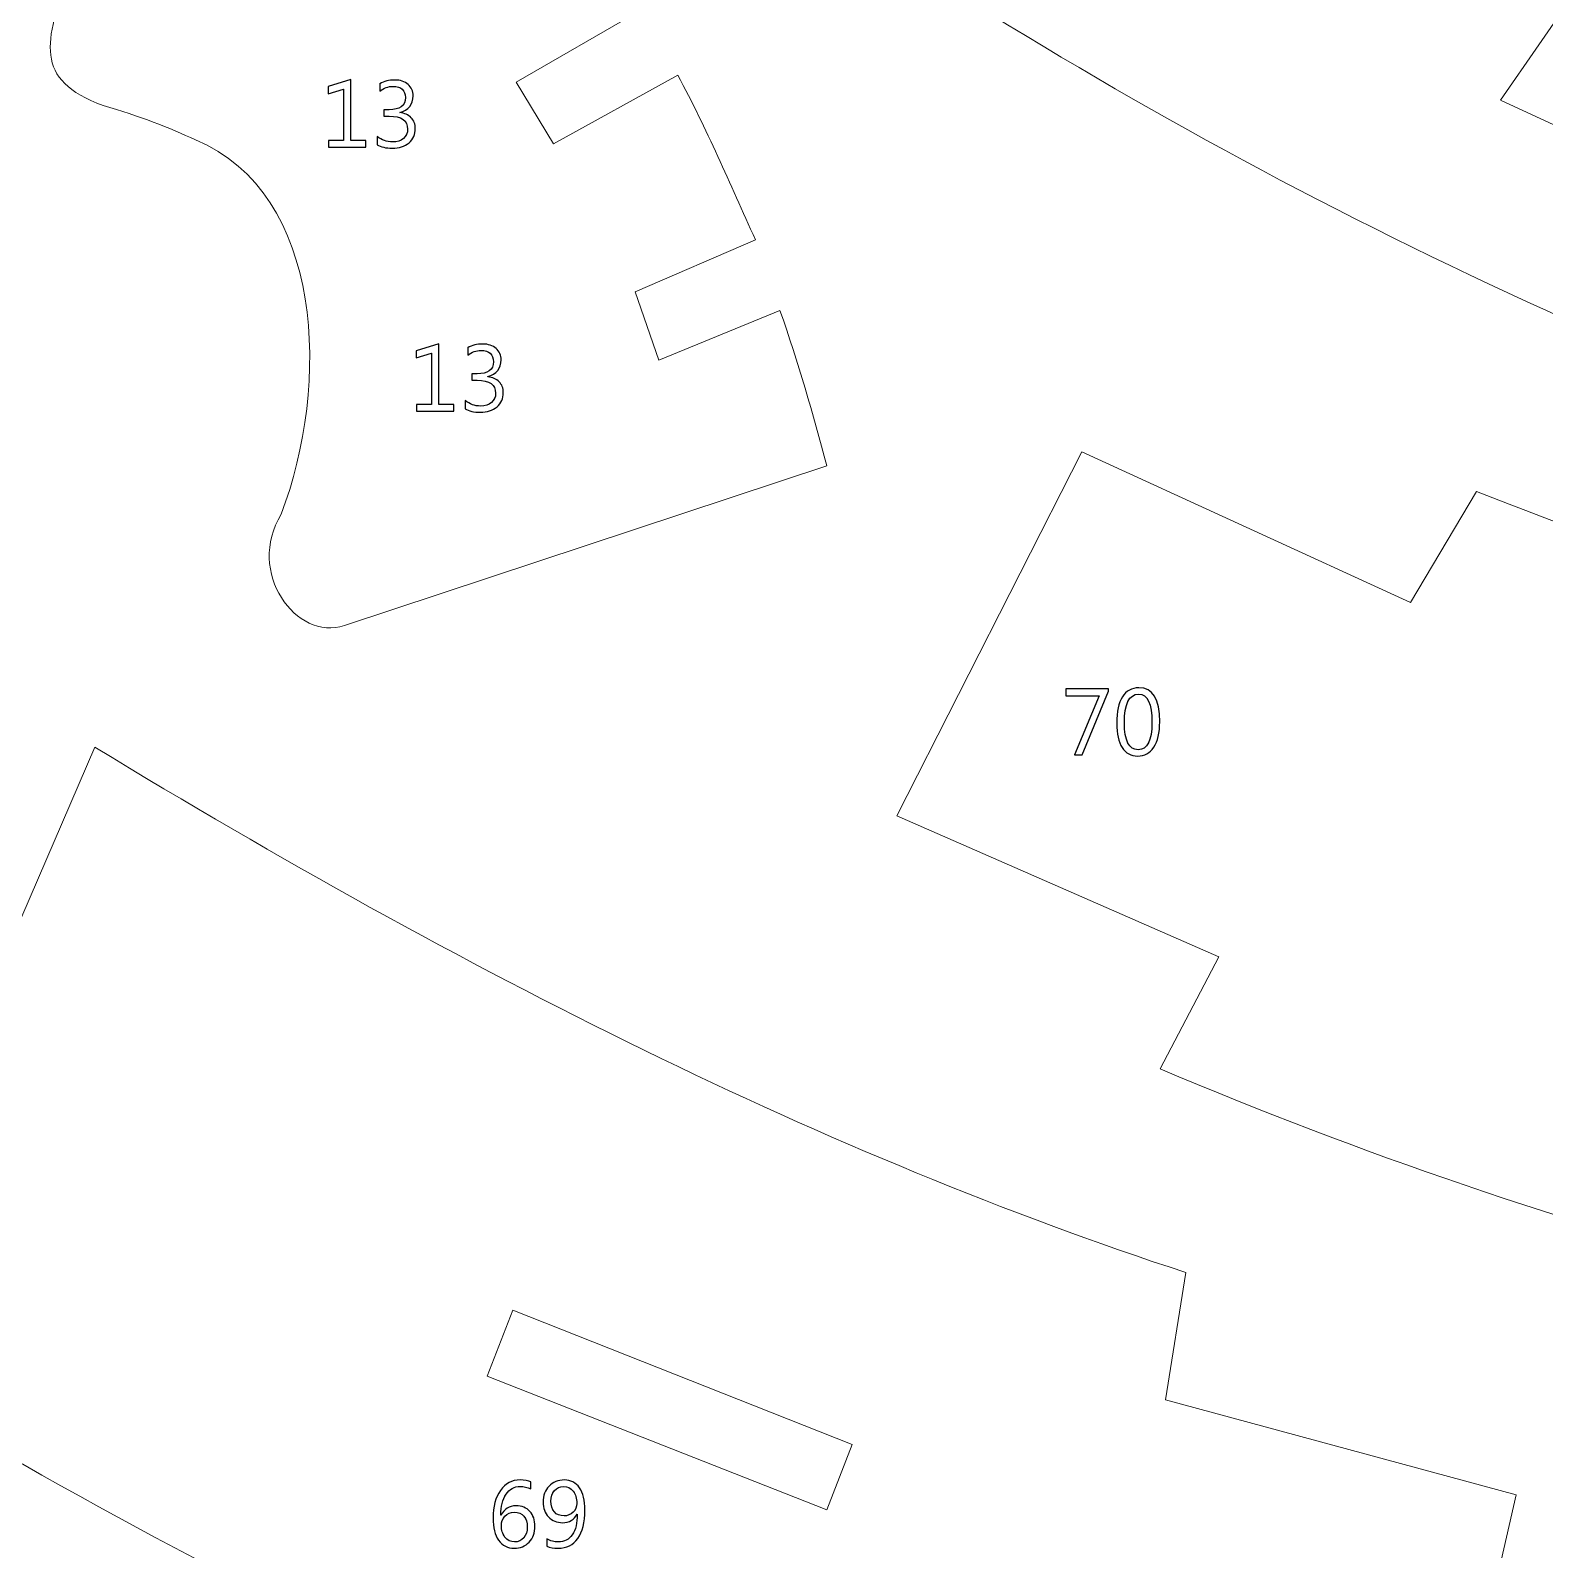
# Model space of a CAD drawing. Header units: centimetres. Extents: x -370 to 378, y -504 to 433.
# Drawn here: x 132.1 to 261.7, y -356.6 to -226.7 of the extents above; entities that cross this region are included whole.
import ezdxf

# ---------------------------------------------------------------- set-up
doc = ezdxf.new("R2010")
doc.units = ezdxf.units.CM
doc.header["$MEASUREMENT"] = 0
doc.layers.add('Camada 1', color=7, linetype='Continuous')
doc.layers.add('Camada 2', color=20, linetype='Continuous')

msp = doc.modelspace()

# ---------------------------------------------------------------- linework, layer by layer
at = {"layer": 'Camada 1', "lineweight": 9}
for points, knots in [([(137.09, -216.99), (136.75, -218.65), (136.26, -219.75), (135.38, -221.93), (135.38, -221.93), (133.43, -227.61), (132.32, -230.9), (138.35, -233.12), (138.35, -233.12), (141.45, -234.02), (144.06, -235.01), (146.26, -236.06), (146.26, -236.06), (157.28, -240.62), (157.81, -257.04), (153.59, -268.08), (153.59, -268.08), (150.55, -273.02), (154.87, -278.98), (159, -277.6), (159, -277.6), (159, -277.6), (200.27, -263.94), (200.27, -263.94), (200.27, -263.94), (199.08, -259.46), (197.86, -255.13), (196.27, -250.65), (196.27, -250.65), (196.27, -250.65), (185.92, -254.89), (185.92, -254.89), (185.92, -254.89), (185.92, -254.89), (183.87, -249.05), (183.87, -249.05), (183.87, -249.05), (183.87, -249.05), (194.18, -244.6), (194.18, -244.6), (194.18, -244.6), (191.94, -239.75), (190.02, -235.13), (187.54, -230.53), (187.54, -230.53), (187.54, -230.53), (176.89, -236.41), (176.89, -236.41), (176.89, -236.41), (176.89, -236.41), (173.7, -231.12), (173.7, -231.12), (173.7, -231.12), (173.7, -231.12), (184.28, -225.02), (184.28, -225.02), (184.28, -225.02), (181.86, -220.91), (179.56, -217.4), (177, -213.67), (177, -213.67), (177, -213.67), (167.18, -220.16), (167.18, -220.16), (167.18, -220.16), (167.18, -220.16), (163.82, -215.06), (163.82, -215.06), (163.82, -215.06), (163.82, -215.06), (173.04, -208.8), (173.04, -208.8), (173.04, -208.8), (170.3, -204.99), (167.76, -200.91), (165.24, -197.02), (165.24, -197.02), (165.24, -197.02), (155.18, -203.19), (155.18, -203.19), (155.18, -203.19), (155.18, -203.19), (152.45, -197.83), (152.45, -197.83), (152.45, -197.83), (152.45, -197.83), (162.39, -191.31), (162.39, -191.31), (162.39, -191.31), (152.8, -172.43), (165.88, -158.09), (180.37, -155.01), (180.37, -155.01), (211.31, -148.78), (237.93, -151.58), (266.41, -167.06), (266.41, -167.06), (285.75, -177.06), (304.83, -189.02), (323.75, -201.05), (323.75, -201.05), (335.35, -207.34), (343.35, -213.51), (356.61, -218.03), (356.61, -218.03), (360.73, -219.3), (363.06, -220.05), (364.61, -219.24), (364.61, -219.24), (370.78, -209.27), (374.51, -194.55), (373.73, -161.44), (373.73, -161.44), (371.63, -132.94), (369.52, -118.89), (363.22, -108.98), (363.22, -108.98), (353.31, -103.39), (320.99, -104.42), (278.03, -108.67), (278.03, -108.67), (248.05, -110.89), (216.68, -116.66), (183.58, -116.12), (183.58, -116.12), (168.64, -115.64), (157.29, -96.32), (142.69, -74.25), (142.69, -74.25), (134.77, -75.55), (128.31, -74.27), (124.07, -70.65), (124.07, -70.65), (119.97, -66.64), (117.67, -61.9), (117.75, -56.3), (117.75, -56.3), (117.77, -54.7), (116.65, -54.11), (114.88, -54.75), (114.88, -54.75), (93.42, -59.16), (73.08, -61.65), (54.35, -61.51), (54.35, -61.51), (54.35, -61.51), (42, -61.73), (42, -61.73), (42, -61.73), (24.96, -62.05), (14.48, -65.24), (11.76, -75.85), (11.76, -75.85), (11.13, -78.93), (11.27, -99.77), (11.24, -103.77), (11.24, -103.77), (11.24, -103.77), (11.31, -145.74), (11.31, -145.74), (11.31, -145.74), (11.31, -145.74), (50.23, -145.79), (50.23, -145.79), (50.23, -145.79), (50.23, -145.79), (50.17, -151.99), (50.17, -151.99), (50.17, -151.99), (50.17, -151.99), (11.3, -152.09), (11.3, -152.09), (11.3, -152.09), (11.3, -152.09), (11.48, -204.33), (11.48, -204.33), (11.48, -204.33), (11.48, -204.33), (22.7, -205.45), (22.7, -205.45), (22.7, -205.45), (22.7, -205.45), (28.16, -174.84), (28.16, -174.84), (28.16, -174.84), (28.16, -174.84), (62.99, -179.99), (62.99, -179.99), (62.99, -179.99), (62.99, -179.99), (57.26, -209.49), (57.26, -209.49), (57.26, -209.49), (57.26, -209.49), (75.57, -211.37), (75.57, -211.37), (75.57, -211.37), (75.66, -204.06), (76.5, -197.1), (78.32, -190.66), (78.32, -190.66), (80.78, -182.14), (83.8, -175.71), (88.3, -174.25), (88.3, -174.25), (88.3, -174.25), (125.03, -174.26), (125.03, -174.26), (125.03, -174.26), (127.65, -174.39), (128.82, -178.59), (127.96, -185.15), (127.96, -185.15), (127.27, -192.25), (122.33, -198.12), (119.68, -205.56), (119.68, -205.56), (117.92, -210.49), (118.36, -211.44), (122.26, -211.41), (122.26, -211.41), (122.26, -211.41), (134.4, -211.35), (134.4, -211.35), (134.4, -211.35), (136.03, -211.87), (137.52, -213.98), (137.09, -216.99)], [0, 0, 0, 0, 0.017241, 0.017241, 0.017241, 0.017241, 0.034483, 0.034483, 0.034483, 0.034483, 0.051724, 0.051724, 0.051724, 0.051724, 0.068966, 0.068966, 0.068966, 0.068966, 0.086207, 0.086207, 0.086207, 0.086207, 0.103448, 0.103448, 0.103448, 0.103448, 0.12069, 0.12069, 0.12069, 0.12069, 0.137931, 0.137931, 0.137931, 0.137931, 0.155172, 0.155172, 0.155172, 0.155172, 0.172414, 0.172414, 0.172414, 0.172414, 0.189655, 0.189655, 0.189655, 0.189655, 0.206897, 0.206897, 0.206897, 0.206897, 0.224138, 0.224138, 0.224138, 0.224138, 0.241379, 0.241379, 0.241379, 0.241379, 0.258621, 0.258621, 0.258621, 0.258621, 0.275862, 0.275862, 0.275862, 0.275862, 0.293103, 0.293103, 0.293103, 0.293103, 0.310345, 0.310345, 0.310345, 0.310345, 0.327586, 0.327586, 0.327586, 0.327586, 0.344828, 0.344828, 0.344828, 0.344828, 0.362069, 0.362069, 0.362069, 0.362069, 0.37931, 0.37931, 0.37931, 0.37931, 0.396552, 0.396552, 0.396552, 0.396552, 0.413793, 0.413793, 0.413793, 0.413793, 0.431034, 0.431034, 0.431034, 0.431034, 0.448276, 0.448276, 0.448276, 0.448276, 0.465517, 0.465517, 0.465517, 0.465517, 0.482759, 0.482759, 0.482759, 0.482759, 0.5, 0.5, 0.5, 0.5, 0.517241, 0.517241, 0.517241, 0.517241, 0.534483, 0.534483, 0.534483, 0.534483, 0.551724, 0.551724, 0.551724, 0.551724, 0.568966, 0.568966, 0.568966, 0.568966, 0.586207, 0.586207, 0.586207, 0.586207, 0.603448, 0.603448, 0.603448, 0.603448, 0.62069, 0.62069, 0.62069, 0.62069, 0.637931, 0.637931, 0.637931, 0.637931, 0.655172, 0.655172, 0.655172, 0.655172, 0.672414, 0.672414, 0.672414, 0.672414, 0.689655, 0.689655, 0.689655, 0.689655, 0.706897, 0.706897, 0.706897, 0.706897, 0.724138, 0.724138, 0.724138, 0.724138, 0.741379, 0.741379, 0.741379, 0.741379, 0.758621, 0.758621, 0.758621, 0.758621, 0.775862, 0.775862, 0.775862, 0.775862, 0.793103, 0.793103, 0.793103, 0.793103, 0.810345, 0.810345, 0.810345, 0.810345, 0.827586, 0.827586, 0.827586, 0.827586, 0.844828, 0.844828, 0.844828, 0.844828, 0.862069, 0.862069, 0.862069, 0.862069, 0.87931, 0.87931, 0.87931, 0.87931, 0.896552, 0.896552, 0.896552, 0.896552, 0.913793, 0.913793, 0.913793, 0.913793, 0.931034, 0.931034, 0.931034, 0.931034, 0.948276, 0.948276, 0.948276, 0.948276, 0.965517, 0.965517, 0.965517, 0.965517, 1, 1, 1, 1]), ([(189.19, -208.53), (189.19, -208.53), (227.21, -166.64), (227.21, -166.64), (227.21, -166.64), (255.07, -185.61), (285.69, -201.09), (318.94, -213.23), (318.94, -213.23), (318.94, -213.23), (311.45, -225.85), (311.45, -225.85), (311.45, -225.85), (311.45, -225.85), (274.34, -208.98), (274.34, -208.98), (274.34, -208.98), (274.34, -208.98), (257.93, -232.65), (257.93, -232.65), (257.93, -232.65), (257.93, -232.65), (297.52, -250.97), (297.52, -250.97), (297.52, -250.97), (297.52, -250.97), (290.92, -262.57), (290.92, -262.57), (290.92, -262.57), (253.51, -248.79), (219.78, -230.57), (189.19, -208.53)], [0, 0, 0, 0, 0.111111, 0.111111, 0.111111, 0.111111, 0.222222, 0.222222, 0.222222, 0.222222, 0.333333, 0.333333, 0.333333, 0.333333, 0.444444, 0.444444, 0.444444, 0.444444, 0.555556, 0.555556, 0.555556, 0.555556, 0.666667, 0.666667, 0.666667, 0.666667, 0.777778, 0.777778, 0.777778, 0.777778, 1, 1, 1, 1]), ([(222.11, -262.73), (222.11, -262.73), (250.22, -275.64), (250.22, -275.64), (250.22, -275.64), (250.22, -275.64), (255.87, -266.12), (255.87, -266.12), (255.87, -266.12), (285.68, -278.01), (319.62, -285.75), (355.96, -291.1), (355.96, -291.1), (355.96, -291.1), (339.89, -345.28), (339.89, -345.28), (339.89, -345.28), (299.97, -339.7), (262.83, -329.96), (228.81, -315.51), (228.81, -315.51), (228.81, -315.51), (233.84, -305.94), (233.84, -305.94), (233.84, -305.94), (233.84, -305.94), (206.28, -293.88), (206.28, -293.88), (206.28, -293.88), (206.28, -293.88), (222.11, -262.73), (222.11, -262.73)], [0, 0, 0, 0, 0.111111, 0.111111, 0.111111, 0.111111, 0.222222, 0.222222, 0.222222, 0.222222, 0.333333, 0.333333, 0.333333, 0.333333, 0.444444, 0.444444, 0.444444, 0.444444, 0.555556, 0.555556, 0.555556, 0.555556, 0.666667, 0.666667, 0.666667, 0.666667, 0.777778, 0.777778, 0.777778, 0.777778, 1, 1, 1, 1]), ([(259.27, -351.94), (259.27, -351.94), (229.27, -343.82), (229.27, -343.82), (229.27, -343.82), (229.27, -343.82), (231.01, -332.93), (231.01, -332.93), (231.01, -332.93), (200.35, -322.95), (169.16, -307.16), (137.65, -288), (137.65, -288), (137.65, -288), (115.32, -339.73), (115.32, -339.73), (115.32, -339.73), (149.74, -361), (184.69, -377.32), (220.23, -388.03), (220.23, -388.03), (220.23, -388.03), (222.49, -377.49), (222.49, -377.49), (222.49, -377.49), (222.49, -377.49), (251.52, -385.9), (251.52, -385.9), (251.52, -385.9), (251.52, -385.9), (259.27, -351.94), (259.27, -351.94)], [0, 0, 0, 0, 0.111111, 0.111111, 0.111111, 0.111111, 0.222222, 0.222222, 0.222222, 0.222222, 0.333333, 0.333333, 0.333333, 0.333333, 0.444444, 0.444444, 0.444444, 0.444444, 0.555556, 0.555556, 0.555556, 0.555556, 0.666667, 0.666667, 0.666667, 0.666667, 0.777778, 0.777778, 0.777778, 0.777778, 1, 1, 1, 1]), ([(202.44, -347.65), (202.44, -347.65), (200.28, -353.23), (200.28, -353.23), (200.28, -353.23), (200.28, -353.23), (171.22, -341.8), (171.22, -341.8), (171.22, -341.8), (171.22, -341.8), (173.4, -336.14), (173.4, -336.14), (173.4, -336.14), (173.4, -336.14), (202.44, -347.65), (202.44, -347.65)], [0, 0, 0, 0, 0.2, 0.2, 0.2, 0.2, 0.4, 0.4, 0.4, 0.4, 0.6, 0.6, 0.6, 0.6, 1, 1, 1, 1])]:
    msp.add_open_spline(points, degree=3, knots=knots, dxfattribs=at)
at = {"layer": 'Camada 2'}
for points, knots in [([(160.83, -236.68), (160.83, -236.68), (157.64, -236.68), (157.64, -236.68), (157.64, -236.68), (157.64, -236.68), (157.64, -236.11), (157.64, -236.11), (157.64, -236.11), (157.64, -236.11), (158.91, -236.11), (158.91, -236.11), (158.91, -236.11), (158.91, -236.11), (158.91, -231.72), (158.91, -231.72), (158.91, -231.72), (158.91, -231.72), (157.61, -232.11), (157.61, -232.11), (157.61, -232.11), (157.61, -232.11), (157.61, -231.5), (157.61, -231.5), (157.61, -231.5), (157.61, -231.5), (159.56, -230.9), (159.56, -230.9), (159.56, -230.9), (159.56, -230.9), (159.56, -236.11), (159.56, -236.11), (159.56, -236.11), (159.56, -236.11), (160.83, -236.11), (160.83, -236.11), (160.83, -236.11), (160.83, -236.11), (160.83, -236.68), (160.83, -236.68)], [0, 0, 0, 0, 0.090909, 0.090909, 0.090909, 0.090909, 0.181818, 0.181818, 0.181818, 0.181818, 0.272727, 0.272727, 0.272727, 0.272727, 0.363636, 0.363636, 0.363636, 0.363636, 0.454545, 0.454545, 0.454545, 0.454545, 0.545455, 0.545455, 0.545455, 0.545455, 0.636364, 0.636364, 0.636364, 0.636364, 0.727273, 0.727273, 0.727273, 0.727273, 0.818182, 0.818182, 0.818182, 0.818182, 1, 1, 1, 1]), ([(161.81, -236.47), (161.81, -236.47), (161.81, -235.77), (161.81, -235.77), (161.81, -235.77), (162.19, -236.08), (162.63, -236.23), (163.11, -236.23), (163.11, -236.23), (163.51, -236.23), (163.82, -236.14), (164.06, -235.94), (164.06, -235.94), (164.29, -235.74), (164.41, -235.47), (164.41, -235.14), (164.41, -235.14), (164.41, -234.4), (163.89, -234.03), (162.84, -234.03), (162.84, -234.03), (162.84, -234.03), (162.37, -234.03), (162.37, -234.03), (162.37, -234.03), (162.37, -234.03), (162.37, -233.48), (162.37, -233.48), (162.37, -233.48), (162.37, -233.48), (162.82, -233.48), (162.82, -233.48), (162.82, -233.48), (163.75, -233.48), (164.22, -233.14), (164.22, -232.44), (164.22, -232.44), (164.22, -231.8), (163.86, -231.48), (163.15, -231.48), (163.15, -231.48), (162.75, -231.48), (162.38, -231.62), (162.02, -231.89), (162.02, -231.89), (162.02, -231.89), (162.02, -231.26), (162.02, -231.26), (162.02, -231.26), (162.39, -231.04), (162.82, -230.94), (163.31, -230.94), (163.31, -230.94), (163.79, -230.94), (164.17, -231.06), (164.45, -231.31), (164.45, -231.31), (164.74, -231.57), (164.88, -231.89), (164.88, -232.28), (164.88, -232.28), (164.88, -233.03), (164.5, -233.5), (163.75, -233.72), (163.75, -233.72), (163.75, -233.72), (163.75, -233.73), (163.75, -233.73), (163.75, -233.73), (164.15, -233.77), (164.47, -233.91), (164.71, -234.16), (164.71, -234.16), (164.95, -234.41), (165.07, -234.71), (165.07, -235.08), (165.07, -235.08), (165.07, -235.59), (164.89, -236), (164.53, -236.31), (164.53, -236.31), (164.16, -236.62), (163.68, -236.77), (163.09, -236.77), (163.09, -236.77), (162.55, -236.77), (162.12, -236.67), (161.81, -236.47)], [0, 0, 0, 0, 0.043478, 0.043478, 0.043478, 0.043478, 0.086957, 0.086957, 0.086957, 0.086957, 0.130435, 0.130435, 0.130435, 0.130435, 0.173913, 0.173913, 0.173913, 0.173913, 0.217391, 0.217391, 0.217391, 0.217391, 0.26087, 0.26087, 0.26087, 0.26087, 0.304348, 0.304348, 0.304348, 0.304348, 0.347826, 0.347826, 0.347826, 0.347826, 0.391304, 0.391304, 0.391304, 0.391304, 0.434783, 0.434783, 0.434783, 0.434783, 0.478261, 0.478261, 0.478261, 0.478261, 0.521739, 0.521739, 0.521739, 0.521739, 0.565217, 0.565217, 0.565217, 0.565217, 0.608696, 0.608696, 0.608696, 0.608696, 0.652174, 0.652174, 0.652174, 0.652174, 0.695652, 0.695652, 0.695652, 0.695652, 0.73913, 0.73913, 0.73913, 0.73913, 0.782609, 0.782609, 0.782609, 0.782609, 0.826087, 0.826087, 0.826087, 0.826087, 0.869565, 0.869565, 0.869565, 0.869565, 0.913043, 0.913043, 0.913043, 0.913043, 1, 1, 1, 1]), ([(168.36, -259.26), (168.36, -259.26), (165.17, -259.26), (165.17, -259.26), (165.17, -259.26), (165.17, -259.26), (165.17, -258.7), (165.17, -258.7), (165.17, -258.7), (165.17, -258.7), (166.44, -258.7), (166.44, -258.7), (166.44, -258.7), (166.44, -258.7), (166.44, -254.31), (166.44, -254.31), (166.44, -254.31), (166.44, -254.31), (165.13, -254.7), (165.13, -254.7), (165.13, -254.7), (165.13, -254.7), (165.13, -254.09), (165.13, -254.09), (165.13, -254.09), (165.13, -254.09), (167.09, -253.49), (167.09, -253.49), (167.09, -253.49), (167.09, -253.49), (167.09, -258.7), (167.09, -258.7), (167.09, -258.7), (167.09, -258.7), (168.36, -258.7), (168.36, -258.7), (168.36, -258.7), (168.36, -258.7), (168.36, -259.26), (168.36, -259.26)], [0, 0, 0, 0, 0.090909, 0.090909, 0.090909, 0.090909, 0.181818, 0.181818, 0.181818, 0.181818, 0.272727, 0.272727, 0.272727, 0.272727, 0.363636, 0.363636, 0.363636, 0.363636, 0.454545, 0.454545, 0.454545, 0.454545, 0.545455, 0.545455, 0.545455, 0.545455, 0.636364, 0.636364, 0.636364, 0.636364, 0.727273, 0.727273, 0.727273, 0.727273, 0.818182, 0.818182, 0.818182, 0.818182, 1, 1, 1, 1]), ([(169.34, -259.05), (169.34, -259.05), (169.34, -258.36), (169.34, -258.36), (169.34, -258.36), (169.72, -258.67), (170.16, -258.82), (170.64, -258.82), (170.64, -258.82), (171.04, -258.82), (171.35, -258.72), (171.59, -258.52), (171.59, -258.52), (171.82, -258.33), (171.94, -258.06), (171.94, -257.73), (171.94, -257.73), (171.94, -256.99), (171.42, -256.62), (170.37, -256.62), (170.37, -256.62), (170.37, -256.62), (169.9, -256.62), (169.9, -256.62), (169.9, -256.62), (169.9, -256.62), (169.9, -256.07), (169.9, -256.07), (169.9, -256.07), (169.9, -256.07), (170.35, -256.07), (170.35, -256.07), (170.35, -256.07), (171.28, -256.07), (171.75, -255.72), (171.75, -255.03), (171.75, -255.03), (171.75, -254.39), (171.39, -254.07), (170.68, -254.07), (170.68, -254.07), (170.28, -254.07), (169.91, -254.2), (169.55, -254.47), (169.55, -254.47), (169.55, -254.47), (169.55, -253.84), (169.55, -253.84), (169.55, -253.84), (169.92, -253.63), (170.35, -253.52), (170.84, -253.52), (170.84, -253.52), (171.31, -253.52), (171.69, -253.65), (171.98, -253.9), (171.98, -253.9), (172.27, -254.15), (172.41, -254.48), (172.41, -254.87), (172.41, -254.87), (172.41, -255.61), (172.03, -256.09), (171.27, -256.3), (171.27, -256.3), (171.27, -256.3), (171.27, -256.32), (171.27, -256.32), (171.27, -256.32), (171.68, -256.36), (172, -256.5), (172.24, -256.75), (172.24, -256.75), (172.48, -256.99), (172.6, -257.3), (172.6, -257.67), (172.6, -257.67), (172.6, -258.17), (172.42, -258.58), (172.06, -258.89), (172.06, -258.89), (171.69, -259.2), (171.21, -259.36), (170.62, -259.36), (170.62, -259.36), (170.08, -259.36), (169.65, -259.26), (169.34, -259.05)], [0, 0, 0, 0, 0.043478, 0.043478, 0.043478, 0.043478, 0.086957, 0.086957, 0.086957, 0.086957, 0.130435, 0.130435, 0.130435, 0.130435, 0.173913, 0.173913, 0.173913, 0.173913, 0.217391, 0.217391, 0.217391, 0.217391, 0.26087, 0.26087, 0.26087, 0.26087, 0.304348, 0.304348, 0.304348, 0.304348, 0.347826, 0.347826, 0.347826, 0.347826, 0.391304, 0.391304, 0.391304, 0.391304, 0.434783, 0.434783, 0.434783, 0.434783, 0.478261, 0.478261, 0.478261, 0.478261, 0.521739, 0.521739, 0.521739, 0.521739, 0.565217, 0.565217, 0.565217, 0.565217, 0.608696, 0.608696, 0.608696, 0.608696, 0.652174, 0.652174, 0.652174, 0.652174, 0.695652, 0.695652, 0.695652, 0.695652, 0.73913, 0.73913, 0.73913, 0.73913, 0.782609, 0.782609, 0.782609, 0.782609, 0.826087, 0.826087, 0.826087, 0.826087, 0.869565, 0.869565, 0.869565, 0.869565, 0.913043, 0.913043, 0.913043, 0.913043, 1, 1, 1, 1]), ([(224.38, -283.22), (224.38, -283.22), (222.14, -288.66), (222.14, -288.66), (222.14, -288.66), (222.14, -288.66), (221.47, -288.66), (221.47, -288.66), (221.47, -288.66), (221.47, -288.66), (223.59, -283.6), (223.59, -283.6), (223.59, -283.6), (223.59, -283.6), (220.74, -283.6), (220.74, -283.6), (220.74, -283.6), (220.74, -283.6), (220.74, -283.02), (220.74, -283.02), (220.74, -283.02), (220.74, -283.02), (224.38, -283.02), (224.38, -283.02), (224.38, -283.02), (224.38, -283.02), (224.38, -283.22), (224.38, -283.22)], [0, 0, 0, 0, 0.125, 0.125, 0.125, 0.125, 0.25, 0.25, 0.25, 0.25, 0.375, 0.375, 0.375, 0.375, 0.5, 0.5, 0.5, 0.5, 0.625, 0.625, 0.625, 0.625, 0.75, 0.75, 0.75, 0.75, 1, 1, 1, 1]), ([(226.87, -288.76), (226.31, -288.76), (225.87, -288.52), (225.56, -288.04), (225.56, -288.04), (225.25, -287.56), (225.09, -286.86), (225.09, -285.95), (225.09, -285.95), (225.09, -284.96), (225.25, -284.2), (225.58, -283.69), (225.58, -283.69), (225.9, -283.18), (226.38, -282.92), (226.99, -282.92), (226.99, -282.92), (228.18, -282.92), (228.77, -283.89), (228.77, -285.82), (228.77, -285.82), (228.77, -286.77), (228.6, -287.5), (228.27, -288.01), (228.27, -288.01), (227.93, -288.51), (227.47, -288.76), (226.87, -288.76)], [0, 0, 0, 0, 0.125, 0.125, 0.125, 0.125, 0.25, 0.25, 0.25, 0.25, 0.375, 0.375, 0.375, 0.375, 0.5, 0.5, 0.5, 0.5, 0.625, 0.625, 0.625, 0.625, 0.75, 0.75, 0.75, 0.75, 1, 1, 1, 1]), ([(226.96, -283.47), (226.15, -283.47), (225.75, -284.29), (225.75, -285.92), (225.75, -285.92), (225.75, -287.45), (226.14, -288.22), (226.93, -288.22), (226.93, -288.22), (227.71, -288.22), (228.1, -287.44), (228.1, -285.89), (228.1, -285.89), (228.1, -284.27), (227.72, -283.47), (226.96, -283.47)], [0, 0, 0, 0, 0.2, 0.2, 0.2, 0.2, 0.4, 0.4, 0.4, 0.4, 0.6, 0.6, 0.6, 0.6, 1, 1, 1, 1]), ([(174.96, -350.84), (174.96, -350.84), (174.96, -351.45), (174.96, -351.45), (174.96, -351.45), (174.67, -351.3), (174.36, -351.23), (174.04, -351.23), (174.04, -351.23), (173.54, -351.23), (173.14, -351.45), (172.84, -351.9), (172.84, -351.9), (172.54, -352.35), (172.39, -352.94), (172.39, -353.69), (172.39, -353.69), (172.39, -353.69), (172.41, -353.69), (172.41, -353.69), (172.41, -353.69), (172.67, -353.16), (173.1, -352.89), (173.7, -352.89), (173.7, -352.89), (174.19, -352.89), (174.58, -353.05), (174.87, -353.37), (174.87, -353.37), (175.16, -353.68), (175.31, -354.11), (175.31, -354.64), (175.31, -354.64), (175.31, -355.19), (175.14, -355.64), (174.81, -355.99), (174.81, -355.99), (174.48, -356.35), (174.05, -356.52), (173.54, -356.52), (173.54, -356.52), (172.97, -356.52), (172.53, -356.29), (172.2, -355.84), (172.2, -355.84), (171.88, -355.39), (171.72, -354.76), (171.72, -353.94), (171.72, -353.94), (171.72, -352.95), (171.93, -352.16), (172.35, -351.57), (172.35, -351.57), (172.78, -350.98), (173.33, -350.68), (174.03, -350.68), (174.03, -350.68), (174.42, -350.68), (174.73, -350.73), (174.96, -350.84)], [0, 0, 0, 0, 0.0625, 0.0625, 0.0625, 0.0625, 0.125, 0.125, 0.125, 0.125, 0.1875, 0.1875, 0.1875, 0.1875, 0.25, 0.25, 0.25, 0.25, 0.3125, 0.3125, 0.3125, 0.3125, 0.375, 0.375, 0.375, 0.375, 0.4375, 0.4375, 0.4375, 0.4375, 0.5, 0.5, 0.5, 0.5, 0.5625, 0.5625, 0.5625, 0.5625, 0.625, 0.625, 0.625, 0.625, 0.6875, 0.6875, 0.6875, 0.6875, 0.75, 0.75, 0.75, 0.75, 0.8125, 0.8125, 0.8125, 0.8125, 0.875, 0.875, 0.875, 0.875, 1, 1, 1, 1]), ([(176.31, -356.33), (176.31, -356.33), (176.31, -355.71), (176.31, -355.71), (176.31, -355.71), (176.62, -355.89), (176.96, -355.98), (177.31, -355.98), (177.31, -355.98), (177.82, -355.98), (178.22, -355.77), (178.5, -355.36), (178.5, -355.36), (178.79, -354.95), (178.93, -354.36), (178.93, -353.6), (178.93, -353.6), (178.92, -353.6), (178.92, -353.6), (178.91, -353.6), (178.91, -353.6), (178.67, -354.08), (178.25, -354.33), (177.66, -354.33), (177.66, -354.33), (177.17, -354.33), (176.78, -354.16), (176.47, -353.83), (176.47, -353.83), (176.16, -353.51), (176, -353.08), (176, -352.57), (176, -352.57), (176, -352.02), (176.17, -351.56), (176.51, -351.21), (176.51, -351.21), (176.85, -350.86), (177.29, -350.68), (177.82, -350.68), (177.82, -350.68), (178.37, -350.68), (178.81, -350.9), (179.12, -351.34), (179.12, -351.34), (179.43, -351.78), (179.58, -352.42), (179.58, -353.26), (179.58, -353.26), (179.58, -354.3), (179.38, -355.11), (178.98, -355.67), (178.98, -355.67), (178.57, -356.24), (178.01, -356.52), (177.29, -356.52), (177.29, -356.52), (176.92, -356.52), (176.59, -356.46), (176.31, -356.33)], [0, 0, 0, 0, 0.0625, 0.0625, 0.0625, 0.0625, 0.125, 0.125, 0.125, 0.125, 0.1875, 0.1875, 0.1875, 0.1875, 0.25, 0.25, 0.25, 0.25, 0.3125, 0.3125, 0.3125, 0.3125, 0.375, 0.375, 0.375, 0.375, 0.4375, 0.4375, 0.4375, 0.4375, 0.5, 0.5, 0.5, 0.5, 0.5625, 0.5625, 0.5625, 0.5625, 0.625, 0.625, 0.625, 0.625, 0.6875, 0.6875, 0.6875, 0.6875, 0.75, 0.75, 0.75, 0.75, 0.8125, 0.8125, 0.8125, 0.8125, 0.875, 0.875, 0.875, 0.875, 1, 1, 1, 1]), ([(177.76, -351.23), (177.44, -351.23), (177.19, -351.35), (176.98, -351.58), (176.98, -351.58), (176.77, -351.82), (176.66, -352.12), (176.66, -352.48), (176.66, -352.48), (176.66, -352.87), (176.77, -353.19), (176.97, -353.41), (176.97, -353.41), (177.17, -353.64), (177.45, -353.75), (177.8, -353.75), (177.8, -353.75), (178.1, -353.75), (178.36, -353.65), (178.57, -353.44), (178.57, -353.44), (178.78, -353.24), (178.89, -352.98), (178.89, -352.68), (178.89, -352.68), (178.89, -352.26), (178.79, -351.91), (178.58, -351.64), (178.58, -351.64), (178.37, -351.37), (178.09, -351.23), (177.76, -351.23)], [0, 0, 0, 0, 0.111111, 0.111111, 0.111111, 0.111111, 0.222222, 0.222222, 0.222222, 0.222222, 0.333333, 0.333333, 0.333333, 0.333333, 0.444444, 0.444444, 0.444444, 0.444444, 0.555556, 0.555556, 0.555556, 0.555556, 0.666667, 0.666667, 0.666667, 0.666667, 0.777778, 0.777778, 0.777778, 0.777778, 1, 1, 1, 1]), ([(173.55, -353.44), (173.22, -353.44), (172.95, -353.55), (172.74, -353.78), (172.74, -353.78), (172.53, -354.01), (172.43, -354.27), (172.43, -354.58), (172.43, -354.58), (172.43, -354.97), (172.53, -355.3), (172.74, -355.57), (172.74, -355.57), (172.94, -355.84), (173.22, -355.98), (173.56, -355.98), (173.56, -355.98), (173.89, -355.98), (174.15, -355.86), (174.35, -355.62), (174.35, -355.62), (174.55, -355.38), (174.65, -355.08), (174.65, -354.72), (174.65, -354.72), (174.65, -354.32), (174.55, -354.01), (174.36, -353.78), (174.36, -353.78), (174.17, -353.55), (173.9, -353.44), (173.55, -353.44)], [0, 0, 0, 0, 0.111111, 0.111111, 0.111111, 0.111111, 0.222222, 0.222222, 0.222222, 0.222222, 0.333333, 0.333333, 0.333333, 0.333333, 0.444444, 0.444444, 0.444444, 0.444444, 0.555556, 0.555556, 0.555556, 0.555556, 0.666667, 0.666667, 0.666667, 0.666667, 0.777778, 0.777778, 0.777778, 0.777778, 1, 1, 1, 1])]:
    msp.add_open_spline(points, degree=3, knots=knots, dxfattribs=at)
at = {"layer": 'Camada 2', "lineweight": 9}
for points, knots in [([(160.83, -236.68), (160.83, -236.68), (157.64, -236.68), (157.64, -236.68), (157.64, -236.68), (157.64, -236.68), (157.64, -236.11), (157.64, -236.11), (157.64, -236.11), (157.64, -236.11), (158.91, -236.11), (158.91, -236.11), (158.91, -236.11), (158.91, -236.11), (158.91, -231.72), (158.91, -231.72), (158.91, -231.72), (158.91, -231.72), (157.61, -232.11), (157.61, -232.11), (157.61, -232.11), (157.61, -232.11), (157.61, -231.5), (157.61, -231.5), (157.61, -231.5), (157.61, -231.5), (159.56, -230.9), (159.56, -230.9), (159.56, -230.9), (159.56, -230.9), (159.56, -236.11), (159.56, -236.11), (159.56, -236.11), (159.56, -236.11), (160.83, -236.11), (160.83, -236.11), (160.83, -236.11), (160.83, -236.11), (160.83, -236.68), (160.83, -236.68)], [0, 0, 0, 0, 0.090909, 0.090909, 0.090909, 0.090909, 0.181818, 0.181818, 0.181818, 0.181818, 0.272727, 0.272727, 0.272727, 0.272727, 0.363636, 0.363636, 0.363636, 0.363636, 0.454545, 0.454545, 0.454545, 0.454545, 0.545455, 0.545455, 0.545455, 0.545455, 0.636364, 0.636364, 0.636364, 0.636364, 0.727273, 0.727273, 0.727273, 0.727273, 0.818182, 0.818182, 0.818182, 0.818182, 1, 1, 1, 1]), ([(161.81, -236.47), (161.81, -236.47), (161.81, -235.77), (161.81, -235.77), (161.81, -235.77), (162.19, -236.08), (162.63, -236.23), (163.11, -236.23), (163.11, -236.23), (163.51, -236.23), (163.82, -236.14), (164.06, -235.94), (164.06, -235.94), (164.29, -235.74), (164.41, -235.47), (164.41, -235.14), (164.41, -235.14), (164.41, -234.4), (163.89, -234.03), (162.84, -234.03), (162.84, -234.03), (162.84, -234.03), (162.37, -234.03), (162.37, -234.03), (162.37, -234.03), (162.37, -234.03), (162.37, -233.48), (162.37, -233.48), (162.37, -233.48), (162.37, -233.48), (162.82, -233.48), (162.82, -233.48), (162.82, -233.48), (163.75, -233.48), (164.22, -233.14), (164.22, -232.44), (164.22, -232.44), (164.22, -231.8), (163.86, -231.48), (163.15, -231.48), (163.15, -231.48), (162.75, -231.48), (162.38, -231.62), (162.02, -231.89), (162.02, -231.89), (162.02, -231.89), (162.02, -231.26), (162.02, -231.26), (162.02, -231.26), (162.39, -231.04), (162.82, -230.94), (163.31, -230.94), (163.31, -230.94), (163.79, -230.94), (164.17, -231.06), (164.45, -231.31), (164.45, -231.31), (164.74, -231.57), (164.88, -231.89), (164.88, -232.28), (164.88, -232.28), (164.88, -233.03), (164.5, -233.5), (163.75, -233.72), (163.75, -233.72), (163.75, -233.72), (163.75, -233.73), (163.75, -233.73), (163.75, -233.73), (164.15, -233.77), (164.47, -233.91), (164.71, -234.16), (164.71, -234.16), (164.95, -234.41), (165.07, -234.71), (165.07, -235.08), (165.07, -235.08), (165.07, -235.59), (164.89, -236), (164.53, -236.31), (164.53, -236.31), (164.16, -236.62), (163.68, -236.77), (163.09, -236.77), (163.09, -236.77), (162.55, -236.77), (162.12, -236.67), (161.81, -236.47)], [0, 0, 0, 0, 0.043478, 0.043478, 0.043478, 0.043478, 0.086957, 0.086957, 0.086957, 0.086957, 0.130435, 0.130435, 0.130435, 0.130435, 0.173913, 0.173913, 0.173913, 0.173913, 0.217391, 0.217391, 0.217391, 0.217391, 0.26087, 0.26087, 0.26087, 0.26087, 0.304348, 0.304348, 0.304348, 0.304348, 0.347826, 0.347826, 0.347826, 0.347826, 0.391304, 0.391304, 0.391304, 0.391304, 0.434783, 0.434783, 0.434783, 0.434783, 0.478261, 0.478261, 0.478261, 0.478261, 0.521739, 0.521739, 0.521739, 0.521739, 0.565217, 0.565217, 0.565217, 0.565217, 0.608696, 0.608696, 0.608696, 0.608696, 0.652174, 0.652174, 0.652174, 0.652174, 0.695652, 0.695652, 0.695652, 0.695652, 0.73913, 0.73913, 0.73913, 0.73913, 0.782609, 0.782609, 0.782609, 0.782609, 0.826087, 0.826087, 0.826087, 0.826087, 0.869565, 0.869565, 0.869565, 0.869565, 0.913043, 0.913043, 0.913043, 0.913043, 1, 1, 1, 1]), ([(168.36, -259.26), (168.36, -259.26), (165.17, -259.26), (165.17, -259.26), (165.17, -259.26), (165.17, -259.26), (165.17, -258.7), (165.17, -258.7), (165.17, -258.7), (165.17, -258.7), (166.44, -258.7), (166.44, -258.7), (166.44, -258.7), (166.44, -258.7), (166.44, -254.31), (166.44, -254.31), (166.44, -254.31), (166.44, -254.31), (165.13, -254.7), (165.13, -254.7), (165.13, -254.7), (165.13, -254.7), (165.13, -254.09), (165.13, -254.09), (165.13, -254.09), (165.13, -254.09), (167.09, -253.49), (167.09, -253.49), (167.09, -253.49), (167.09, -253.49), (167.09, -258.7), (167.09, -258.7), (167.09, -258.7), (167.09, -258.7), (168.36, -258.7), (168.36, -258.7), (168.36, -258.7), (168.36, -258.7), (168.36, -259.26), (168.36, -259.26)], [0, 0, 0, 0, 0.090909, 0.090909, 0.090909, 0.090909, 0.181818, 0.181818, 0.181818, 0.181818, 0.272727, 0.272727, 0.272727, 0.272727, 0.363636, 0.363636, 0.363636, 0.363636, 0.454545, 0.454545, 0.454545, 0.454545, 0.545455, 0.545455, 0.545455, 0.545455, 0.636364, 0.636364, 0.636364, 0.636364, 0.727273, 0.727273, 0.727273, 0.727273, 0.818182, 0.818182, 0.818182, 0.818182, 1, 1, 1, 1]), ([(169.34, -259.05), (169.34, -259.05), (169.34, -258.36), (169.34, -258.36), (169.34, -258.36), (169.72, -258.67), (170.16, -258.82), (170.64, -258.82), (170.64, -258.82), (171.04, -258.82), (171.35, -258.72), (171.59, -258.52), (171.59, -258.52), (171.82, -258.33), (171.94, -258.06), (171.94, -257.73), (171.94, -257.73), (171.94, -256.99), (171.42, -256.62), (170.37, -256.62), (170.37, -256.62), (170.37, -256.62), (169.9, -256.62), (169.9, -256.62), (169.9, -256.62), (169.9, -256.62), (169.9, -256.07), (169.9, -256.07), (169.9, -256.07), (169.9, -256.07), (170.35, -256.07), (170.35, -256.07), (170.35, -256.07), (171.28, -256.07), (171.75, -255.72), (171.75, -255.03), (171.75, -255.03), (171.75, -254.39), (171.39, -254.07), (170.68, -254.07), (170.68, -254.07), (170.28, -254.07), (169.91, -254.2), (169.55, -254.47), (169.55, -254.47), (169.55, -254.47), (169.55, -253.84), (169.55, -253.84), (169.55, -253.84), (169.92, -253.63), (170.35, -253.52), (170.84, -253.52), (170.84, -253.52), (171.31, -253.52), (171.69, -253.65), (171.98, -253.9), (171.98, -253.9), (172.27, -254.15), (172.41, -254.48), (172.41, -254.87), (172.41, -254.87), (172.41, -255.61), (172.03, -256.09), (171.27, -256.3), (171.27, -256.3), (171.27, -256.3), (171.27, -256.32), (171.27, -256.32), (171.27, -256.32), (171.68, -256.36), (172, -256.5), (172.24, -256.75), (172.24, -256.75), (172.48, -256.99), (172.6, -257.3), (172.6, -257.67), (172.6, -257.67), (172.6, -258.17), (172.42, -258.58), (172.06, -258.89), (172.06, -258.89), (171.69, -259.2), (171.21, -259.36), (170.62, -259.36), (170.62, -259.36), (170.08, -259.36), (169.65, -259.26), (169.34, -259.05)], [0, 0, 0, 0, 0.043478, 0.043478, 0.043478, 0.043478, 0.086957, 0.086957, 0.086957, 0.086957, 0.130435, 0.130435, 0.130435, 0.130435, 0.173913, 0.173913, 0.173913, 0.173913, 0.217391, 0.217391, 0.217391, 0.217391, 0.26087, 0.26087, 0.26087, 0.26087, 0.304348, 0.304348, 0.304348, 0.304348, 0.347826, 0.347826, 0.347826, 0.347826, 0.391304, 0.391304, 0.391304, 0.391304, 0.434783, 0.434783, 0.434783, 0.434783, 0.478261, 0.478261, 0.478261, 0.478261, 0.521739, 0.521739, 0.521739, 0.521739, 0.565217, 0.565217, 0.565217, 0.565217, 0.608696, 0.608696, 0.608696, 0.608696, 0.652174, 0.652174, 0.652174, 0.652174, 0.695652, 0.695652, 0.695652, 0.695652, 0.73913, 0.73913, 0.73913, 0.73913, 0.782609, 0.782609, 0.782609, 0.782609, 0.826087, 0.826087, 0.826087, 0.826087, 0.869565, 0.869565, 0.869565, 0.869565, 0.913043, 0.913043, 0.913043, 0.913043, 1, 1, 1, 1]), ([(224.38, -283.22), (224.38, -283.22), (222.14, -288.66), (222.14, -288.66), (222.14, -288.66), (222.14, -288.66), (221.47, -288.66), (221.47, -288.66), (221.47, -288.66), (221.47, -288.66), (223.59, -283.6), (223.59, -283.6), (223.59, -283.6), (223.59, -283.6), (220.74, -283.6), (220.74, -283.6), (220.74, -283.6), (220.74, -283.6), (220.74, -283.02), (220.74, -283.02), (220.74, -283.02), (220.74, -283.02), (224.38, -283.02), (224.38, -283.02), (224.38, -283.02), (224.38, -283.02), (224.38, -283.22), (224.38, -283.22)], [0, 0, 0, 0, 0.125, 0.125, 0.125, 0.125, 0.25, 0.25, 0.25, 0.25, 0.375, 0.375, 0.375, 0.375, 0.5, 0.5, 0.5, 0.5, 0.625, 0.625, 0.625, 0.625, 0.75, 0.75, 0.75, 0.75, 1, 1, 1, 1]), ([(226.87, -288.76), (226.31, -288.76), (225.87, -288.52), (225.56, -288.04), (225.56, -288.04), (225.25, -287.56), (225.09, -286.86), (225.09, -285.95), (225.09, -285.95), (225.09, -284.96), (225.25, -284.2), (225.58, -283.69), (225.58, -283.69), (225.9, -283.18), (226.38, -282.92), (226.99, -282.92), (226.99, -282.92), (228.18, -282.92), (228.77, -283.89), (228.77, -285.82), (228.77, -285.82), (228.77, -286.77), (228.6, -287.5), (228.27, -288.01), (228.27, -288.01), (227.93, -288.51), (227.47, -288.76), (226.87, -288.76)], [0, 0, 0, 0, 0.125, 0.125, 0.125, 0.125, 0.25, 0.25, 0.25, 0.25, 0.375, 0.375, 0.375, 0.375, 0.5, 0.5, 0.5, 0.5, 0.625, 0.625, 0.625, 0.625, 0.75, 0.75, 0.75, 0.75, 1, 1, 1, 1]), ([(226.96, -283.47), (226.15, -283.47), (225.75, -284.29), (225.75, -285.92), (225.75, -285.92), (225.75, -287.45), (226.14, -288.22), (226.93, -288.22), (226.93, -288.22), (227.71, -288.22), (228.1, -287.44), (228.1, -285.89), (228.1, -285.89), (228.1, -284.27), (227.72, -283.47), (226.96, -283.47)], [0, 0, 0, 0, 0.2, 0.2, 0.2, 0.2, 0.4, 0.4, 0.4, 0.4, 0.6, 0.6, 0.6, 0.6, 1, 1, 1, 1]), ([(174.96, -350.84), (174.96, -350.84), (174.96, -351.45), (174.96, -351.45), (174.96, -351.45), (174.67, -351.3), (174.36, -351.23), (174.04, -351.23), (174.04, -351.23), (173.54, -351.23), (173.14, -351.45), (172.84, -351.9), (172.84, -351.9), (172.54, -352.35), (172.39, -352.94), (172.39, -353.69), (172.39, -353.69), (172.39, -353.69), (172.41, -353.69), (172.41, -353.69), (172.41, -353.69), (172.67, -353.16), (173.1, -352.89), (173.7, -352.89), (173.7, -352.89), (174.19, -352.89), (174.58, -353.05), (174.87, -353.37), (174.87, -353.37), (175.16, -353.68), (175.31, -354.11), (175.31, -354.64), (175.31, -354.64), (175.31, -355.19), (175.14, -355.64), (174.81, -355.99), (174.81, -355.99), (174.48, -356.35), (174.05, -356.52), (173.54, -356.52), (173.54, -356.52), (172.97, -356.52), (172.53, -356.29), (172.2, -355.84), (172.2, -355.84), (171.88, -355.39), (171.72, -354.76), (171.72, -353.94), (171.72, -353.94), (171.72, -352.95), (171.93, -352.16), (172.35, -351.57), (172.35, -351.57), (172.78, -350.98), (173.33, -350.68), (174.03, -350.68), (174.03, -350.68), (174.42, -350.68), (174.73, -350.73), (174.96, -350.84)], [0, 0, 0, 0, 0.0625, 0.0625, 0.0625, 0.0625, 0.125, 0.125, 0.125, 0.125, 0.1875, 0.1875, 0.1875, 0.1875, 0.25, 0.25, 0.25, 0.25, 0.3125, 0.3125, 0.3125, 0.3125, 0.375, 0.375, 0.375, 0.375, 0.4375, 0.4375, 0.4375, 0.4375, 0.5, 0.5, 0.5, 0.5, 0.5625, 0.5625, 0.5625, 0.5625, 0.625, 0.625, 0.625, 0.625, 0.6875, 0.6875, 0.6875, 0.6875, 0.75, 0.75, 0.75, 0.75, 0.8125, 0.8125, 0.8125, 0.8125, 0.875, 0.875, 0.875, 0.875, 1, 1, 1, 1]), ([(176.31, -356.33), (176.31, -356.33), (176.31, -355.71), (176.31, -355.71), (176.31, -355.71), (176.62, -355.89), (176.96, -355.98), (177.31, -355.98), (177.31, -355.98), (177.82, -355.98), (178.22, -355.77), (178.5, -355.36), (178.5, -355.36), (178.79, -354.95), (178.93, -354.36), (178.93, -353.6), (178.93, -353.6), (178.92, -353.6), (178.92, -353.6), (178.91, -353.6), (178.91, -353.6), (178.67, -354.08), (178.25, -354.33), (177.66, -354.33), (177.66, -354.33), (177.17, -354.33), (176.78, -354.16), (176.47, -353.83), (176.47, -353.83), (176.16, -353.51), (176, -353.08), (176, -352.57), (176, -352.57), (176, -352.02), (176.17, -351.56), (176.51, -351.21), (176.51, -351.21), (176.85, -350.86), (177.29, -350.68), (177.82, -350.68), (177.82, -350.68), (178.37, -350.68), (178.81, -350.9), (179.12, -351.34), (179.12, -351.34), (179.43, -351.78), (179.58, -352.42), (179.58, -353.26), (179.58, -353.26), (179.58, -354.3), (179.38, -355.11), (178.98, -355.67), (178.98, -355.67), (178.57, -356.24), (178.01, -356.52), (177.29, -356.52), (177.29, -356.52), (176.92, -356.52), (176.59, -356.46), (176.31, -356.33)], [0, 0, 0, 0, 0.0625, 0.0625, 0.0625, 0.0625, 0.125, 0.125, 0.125, 0.125, 0.1875, 0.1875, 0.1875, 0.1875, 0.25, 0.25, 0.25, 0.25, 0.3125, 0.3125, 0.3125, 0.3125, 0.375, 0.375, 0.375, 0.375, 0.4375, 0.4375, 0.4375, 0.4375, 0.5, 0.5, 0.5, 0.5, 0.5625, 0.5625, 0.5625, 0.5625, 0.625, 0.625, 0.625, 0.625, 0.6875, 0.6875, 0.6875, 0.6875, 0.75, 0.75, 0.75, 0.75, 0.8125, 0.8125, 0.8125, 0.8125, 0.875, 0.875, 0.875, 0.875, 1, 1, 1, 1]), ([(177.76, -351.23), (177.44, -351.23), (177.19, -351.35), (176.98, -351.58), (176.98, -351.58), (176.77, -351.82), (176.66, -352.12), (176.66, -352.48), (176.66, -352.48), (176.66, -352.87), (176.77, -353.19), (176.97, -353.41), (176.97, -353.41), (177.17, -353.64), (177.45, -353.75), (177.8, -353.75), (177.8, -353.75), (178.1, -353.75), (178.36, -353.65), (178.57, -353.44), (178.57, -353.44), (178.78, -353.24), (178.89, -352.98), (178.89, -352.68), (178.89, -352.68), (178.89, -352.26), (178.79, -351.91), (178.58, -351.64), (178.58, -351.64), (178.37, -351.37), (178.09, -351.23), (177.76, -351.23)], [0, 0, 0, 0, 0.111111, 0.111111, 0.111111, 0.111111, 0.222222, 0.222222, 0.222222, 0.222222, 0.333333, 0.333333, 0.333333, 0.333333, 0.444444, 0.444444, 0.444444, 0.444444, 0.555556, 0.555556, 0.555556, 0.555556, 0.666667, 0.666667, 0.666667, 0.666667, 0.777778, 0.777778, 0.777778, 0.777778, 1, 1, 1, 1]), ([(173.55, -353.44), (173.22, -353.44), (172.95, -353.55), (172.74, -353.78), (172.74, -353.78), (172.53, -354.01), (172.43, -354.27), (172.43, -354.58), (172.43, -354.58), (172.43, -354.97), (172.53, -355.3), (172.74, -355.57), (172.74, -355.57), (172.94, -355.84), (173.22, -355.98), (173.56, -355.98), (173.56, -355.98), (173.89, -355.98), (174.15, -355.86), (174.35, -355.62), (174.35, -355.62), (174.55, -355.38), (174.65, -355.08), (174.65, -354.72), (174.65, -354.72), (174.65, -354.32), (174.55, -354.01), (174.36, -353.78), (174.36, -353.78), (174.17, -353.55), (173.9, -353.44), (173.55, -353.44)], [0, 0, 0, 0, 0.111111, 0.111111, 0.111111, 0.111111, 0.222222, 0.222222, 0.222222, 0.222222, 0.333333, 0.333333, 0.333333, 0.333333, 0.444444, 0.444444, 0.444444, 0.444444, 0.555556, 0.555556, 0.555556, 0.555556, 0.666667, 0.666667, 0.666667, 0.666667, 0.777778, 0.777778, 0.777778, 0.777778, 1, 1, 1, 1])]:
    msp.add_open_spline(points, degree=3, knots=knots, dxfattribs=at)

doc.saveas('drawing.dxf')
